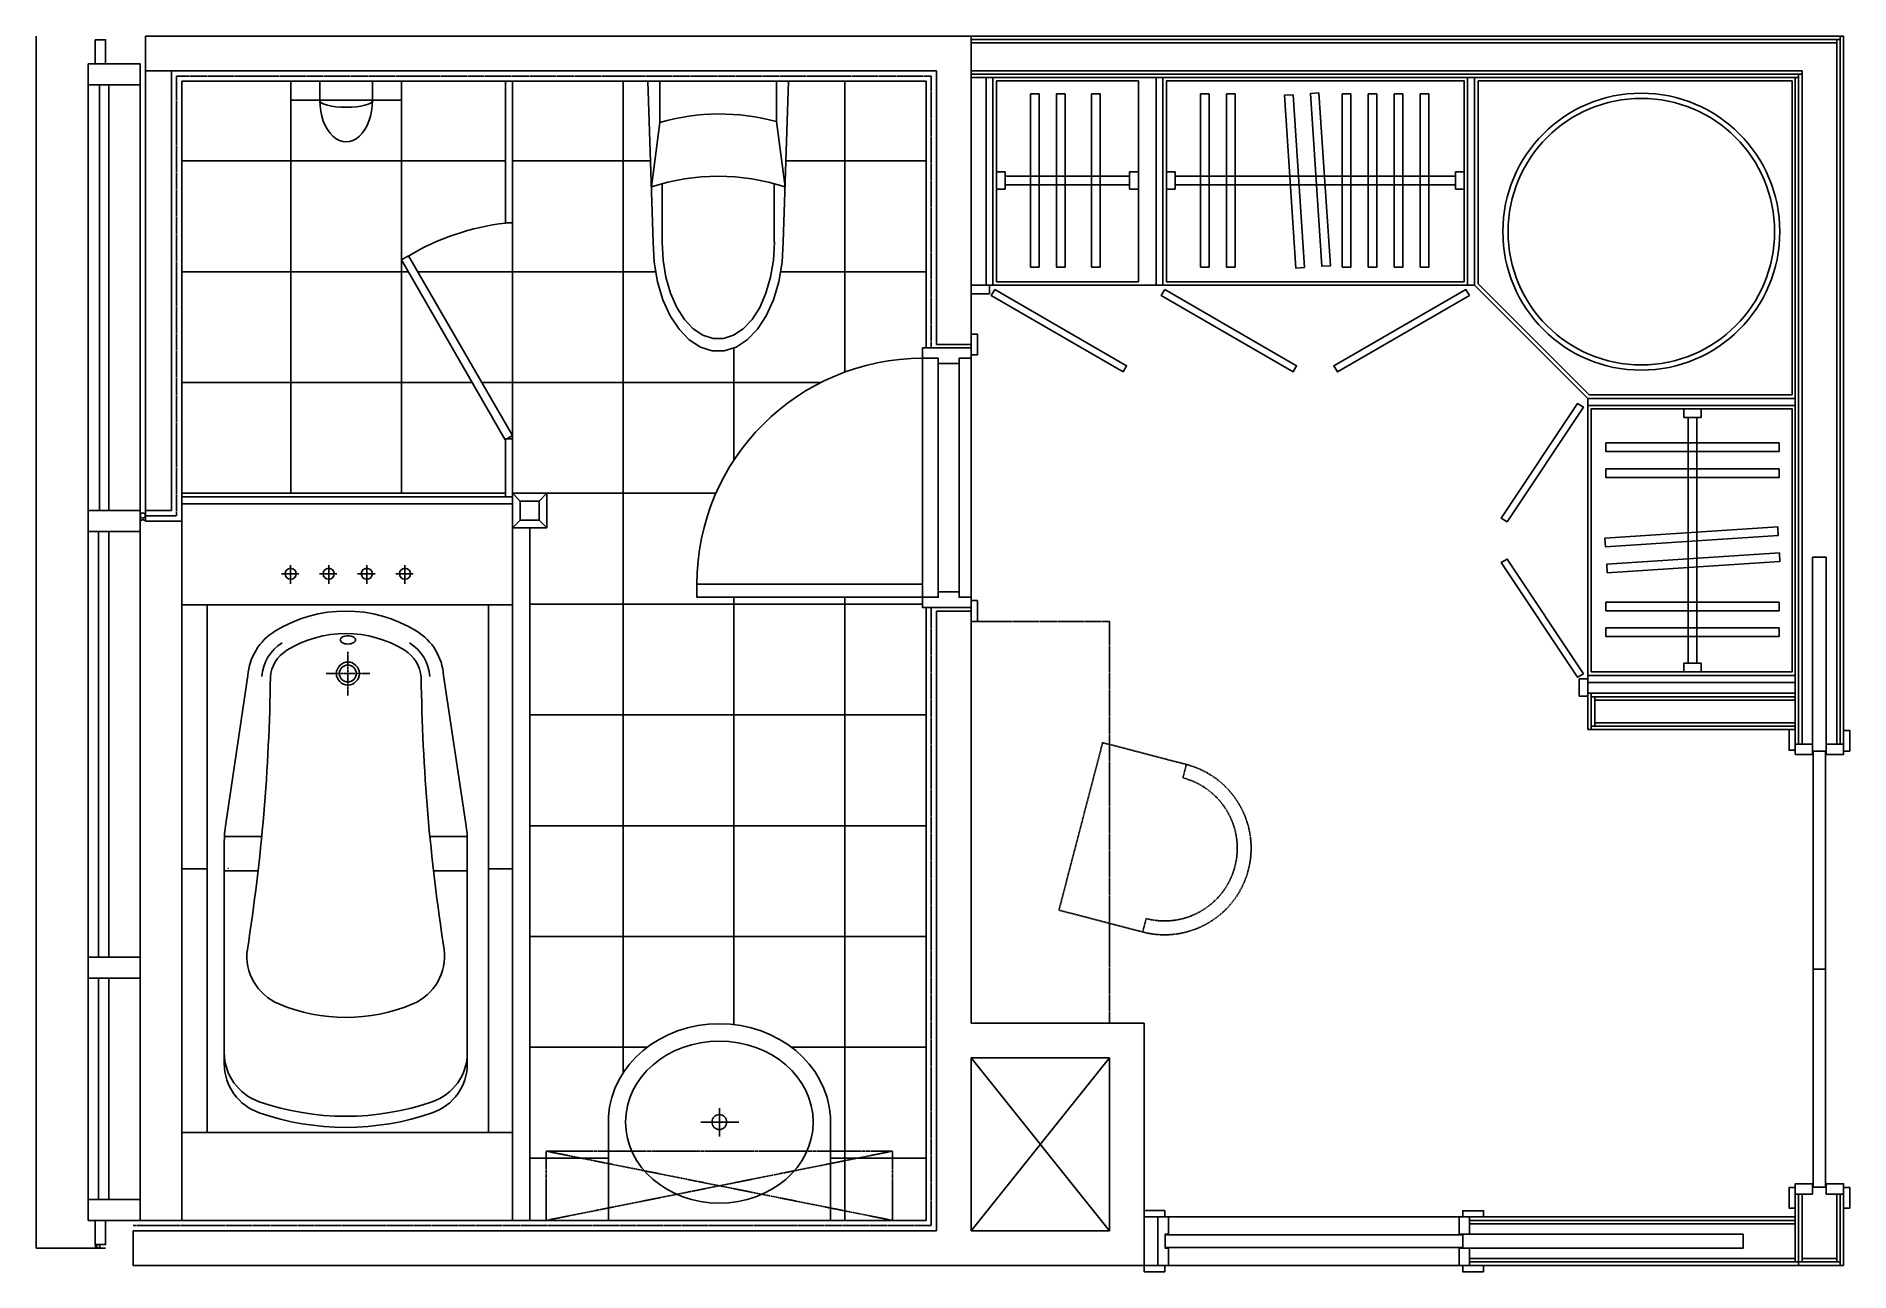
# Model space of a CAD drawing. Header units: millimetres. Extents: x -63219 to -57981, y -5908 to -2340.
import ezdxf

# ---------------------------------------------------------------- set-up
doc = ezdxf.new("R2010")
doc.units = ezdxf.units.MM
for name, pattern in [('CENTER', [8.4, 7, -0.7, 0, -0.7]), ('HID', [3, 2, -1]), ('HIDDEN', [2.5, 1.5, -1])]:
    doc.linetypes.add(name, pattern=pattern)
for name, color, linetype in [('BC', 6, 'Continuous'), ('DOO', 4, 'Continuous'), ('FIN', 6, 'Continuous'), ('FUR', 4, 'Continuous'), ('FURNITURE', 7, 'Continuous'), ('GYP', 7, 'Continuous'), ('H1', 6, 'HID'), ('MAT', 6, 'Continuous'), ('OPEN', 6, 'Continuous'), ('TILE', 9, 'Continuous'), ('W1', 3, 'Continuous'), ('W3', 7, 'Continuous'), ('WALL', 7, 'Continuous'), ('WIN', 4, 'Continuous')]:
    doc.layers.add(name, color=color, linetype=linetype)

# ---------------------------------------------------------------- blocks, each defined once
blk = doc.blocks.new('B-SHOWER')
for p, q in [((-76.2, 55), (-76.2, 0)), ((76.2, 55), (76.2, 0))]:
    blk.add_line(p, q)
blk.add_lwpolyline([(-160, 0), (160, 0), (160, 55), (-160, 55)], close=True)
at = {"extrusion": (2.56954e-55, -1.55557e-57, -1)}
for major_axis, ratio, start_param, end_param in [((0, 120), 0.634602, 4.712389, 7.853982), ((76.2, 0), 0.262632, 3.141593, 6.283185)]:
    blk.add_ellipse((0, 55), major_axis=major_axis, ratio=ratio, start_param=start_param, end_param=end_param, dxfattribs=at)
blk = doc.blocks.new('T-CP03')
at = {"layer": 'FUR'}
for p, q in [((-203, 0), (-187.8, 465)), ((-203, 0), (-187.8, 465)), ((-161.4, 465), (-161.4, 295.8)), ((-161.4, 465), (-161.4, 295.8)), ((162.2, 465), (162.2, 295.8)), ((162.2, 465), (162.2, 295.8)), ((203, 0), (187.8, 465)), ((203, 0), (187.8, 465)), ((-193, 305), (-168, 116)), ((-193, 305), (-168, 116)), ((193, 305), (168.4, 119)), ((193, 305), (168.4, 119)), ((-168, 116), (-168, 0)), ((-168, 116), (-168, 0)), ((168.4, 119), (168.4, 0)), ((168.4, 119), (168.4, 0)), ((-203, 0), (203, 0)), ((-203, 0), (203, 0))]:
    blk.add_line(p, q, dxfattribs=at)
at = {"layer": 'FUR', "extrusion": (0, 0, -1), "flags": 128}
for points in [[(187.8, 465), (184.6, 522.9), (175.1, 578.8), (159.7, 630.8), (138.8, 677.2), (113.2, 716.4), (83.7, 747), (51.4, 768), (17.3, 778.7), (-17.3, 778.7), (-51.4, 768), (-83.7, 747), (-113.2, 716.4), (-138.8, 677.2), (-159.7, 630.8), (-175.1, 578.8), (-184.6, 522.9), (-187.8, 465)], [(187.8, 465), (184.6, 522.9), (175.1, 578.8), (159.7, 630.8), (138.8, 677.2), (113.2, 716.4), (83.7, 747), (51.4, 768), (17.3, 778.7), (-17.3, 778.7), (-51.4, 768), (-83.7, 747), (-113.2, 716.4), (-138.8, 677.2), (-159.7, 630.8), (-175.1, 578.8), (-184.6, 522.9), (-187.8, 465)], [(162.2, 465), (159.5, 516.3), (151.3, 565.9), (137.9, 612), (119.9, 653.2), (97.8, 687.9), (72.3, 715), (44.4, 733.7), (15, 743.1), (-15, 743.1), (-44.4, 733.7), (-72.3, 715), (-97.8, 687.9), (-119.9, 653.2), (-137.9, 612), (-151.3, 565.9), (-159.5, 516.3), (-162.2, 465)], [(162.2, 465), (159.5, 516.3), (151.3, 565.9), (137.9, 612), (119.9, 653.2), (97.8, 687.9), (72.3, 715), (44.4, 733.7), (15, 743.1), (-15, 743.1), (-44.4, 733.7), (-72.3, 715), (-97.8, 687.9), (-119.9, 653.2), (-137.9, 612), (-151.3, 565.9), (-159.5, 516.3), (-162.2, 465)]]:
    blk.add_lwpolyline(points, dxfattribs=at)
at = {"layer": 'FUR'}
for centre, start, end in [((0, 897), 251.9408, 288.0592), ((0, 897), 251.9408, 288.0592), ((-5, 717), 254.8228, 286.1698), ((-5, 717), 254.8228, 286.1698)]:
    blk.add_arc(centre, 622.6, start, end, dxfattribs=at)
blk = doc.blocks.new('F-C01')
for p, q in [((-249.5, -208.7), (-249.5, 41.3)), ((-209.5, 41.3), (-249.5, 41.3)), ((250.5, 41.3), (210.5, 41.3)), ((250.5, 41.3), (250.5, -208.7)), ((250.5, -208.7), (-249.5, -208.7))]:
    blk.add_line(p, q)
for radius in [250, 210]:
    blk.add_arc((0.5, 41.3), radius, 0, 180)
blk = doc.blocks.new('T-LP05')
at = {"layer": 'FUR'}
for p, q in [((0, 324.3), (0, 242.2)), ((-320.5, 300), (-320.5, 0)), ((56.6, 284), (-53.2, 284)), ((320.5, 300), (320.5, 0)), ((-320.5, 0), (320.5, 0))]:
    blk.add_line(p, q, dxfattribs=at)
at = {"layer": 'FUR', "linetype": 'HIDDEN'}
for p, q in [((-500, 0), (-500, 200)), ((-500, 200), (500, 0)), ((500, 200), (-500, 0)), ((500, 200), (-500, 200)), ((500, 0), (500, 200)), ((-500, 0), (500, 0))]:
    blk.add_line(p, q, dxfattribs=at)
at = {"layer": 'FUR'}
blk.add_circle((0, 284), 21.5, dxfattribs=at)
at = {"layer": 'FUR', "extrusion": (0, 0, -1)}
blk.add_ellipse((0, 284), major_axis=(-321, 0), ratio=0.884735, start_param=6.339553, end_param=9.36841, dxfattribs=at)
blk.add_ellipse((0, 284), major_axis=(271, 0), ratio=0.863469, dxfattribs=at)

msp = doc.modelspace()

# ---------------------------------------------------------------- linework, layer by layer
at = {"layer": 'BC'}
for p, q in [((-60475.8, -2458.6), (-60475.8, -3058.6)), ((-60455.8, -2458.6), (-60455.8, -3058.6)), ((-59984.8, -2458.6), (-59984.8, -3058.6)), ((-59964.8, -2458.6), (-59964.8, -3058.6)), ((-59084.8, -2458.6), (-59084.8, -3058.6)), ((-59064.8, -2458.6), (-59064.8, -3058.6)), ((-60445.8, -2468.6), (-60445.8, -3048.6)), ((-60035.8, -2468.6), (-60445.8, -2468.6)), ((-60035.8, -3048.6), (-60035.8, -2468.6)), ((-58147.8, -2468.6), (-59054.8, -2468.6)), ((-59054.8, -2468.6), (-59054.8, -3054.4)), ((-58147.8, -3375.6), (-58147.8, -2468.6)), ((-60445.8, -2731), (-60420.8, -2731)), ((-60420.8, -2781), (-60420.8, -2731)), ((-60061.3, -2743.5), (-60420.8, -2743.5)), ((-60061.3, -2768.5), (-60420.8, -2768.5)), ((-60036.3, -2731), (-60061.3, -2731)), ((-60061.3, -2781), (-60061.3, -2731)), ((-59954.8, -2731), (-59929.8, -2731)), ((-59929.8, -2781), (-59929.8, -2731)), ((-59120.3, -2743.5), (-59929.8, -2743.5)), ((-59120.3, -2768.5), (-59929.8, -2768.5)), ((-59120.3, -2781), (-59120.3, -2731)), ((-59095.3, -2731), (-59120.3, -2731)), ((-60445.8, -2781), (-60420.8, -2781)), ((-60036.3, -2781), (-60061.3, -2781)), ((-59954.8, -2781), (-59929.8, -2781)), ((-59095.3, -2781), (-59120.3, -2781)), ((-59064.8, -3058.6), (-60518.8, -3058.6)), ((-60465.8, -3083.6), (-60518.8, -3083.6)), ((-60465.8, -3058.6), (-60465.8, -3083.6)), ((-60445.8, -3048.6), (-60035.8, -3048.6)), ((-58737.8, -3385.6), (-59064.8, -3058.6)), ((-59054.8, -3054.4), (-58733.7, -3375.6)), ((-58137.8, -3385.6), (-58737.8, -3385.6)), ((-58737.8, -3385.6), (-58737.8, -4245.6)), ((-58733.7, -3375.6), (-58147.8, -3375.6)), ((-58137.8, -3405.6), (-58737.8, -3405.6)), ((-58460.3, -3415.6), (-58460.3, -3440.6)), ((-58460.3, -3440.6), (-58410.3, -3440.6)), ((-58447.8, -4150.1), (-58447.8, -3440.6)), ((-58422.8, -4150.1), (-58422.8, -3440.6)), ((-58410.3, -3415.6), (-58410.3, -3440.6)), ((-58137.8, -4185.6), (-58737.8, -4185.6)), ((-58460.3, -4150.1), (-58410.3, -4150.1)), ((-58460.3, -4175.1), (-58460.3, -4150.1)), ((-58410.3, -4175.1), (-58410.3, -4150.1)), ((-58762.8, -4195.6), (-58762.8, -4245.6)), ((-58737.8, -4195.6), (-58762.8, -4195.6)), ((-58137.8, -4205.6), (-58737.8, -4205.6)), ((-58737.8, -4245.6), (-58762.8, -4245.6))]:
    msp.add_line(p, q, dxfattribs=at)
for points in [[(-60347.3, -3006), (-60322.3, -3006), (-60322.3, -2506), (-60347.3, -2506)], [(-60247.3, -3006), (-60247.3, -2506), (-60272.3, -2506), (-60272.3, -3006)], [(-60145.9, -3006), (-60170.9, -3006), (-60170.9, -2506), (-60145.9, -2506)], [(-59856.3, -2506), (-59856.3, -3006), (-59831.3, -3006), (-59831.3, -2506)], [(-59781.3, -2506), (-59756.3, -2506), (-59756.3, -3006), (-59781.3, -3006)], [(-59589, -2508.4), (-59556, -3007.3), (-59581, -3008.9), (-59614, -2510)], [(-59514.2, -2503.4), (-59539.1, -2505.1), (-59506.1, -3004), (-59481.2, -3002.3)], [(-59421.8, -2506), (-59446.8, -2506), (-59446.8, -3006), (-59421.8, -3006)], [(-59346.8, -2506), (-59371.8, -2506), (-59371.8, -3006), (-59346.8, -3006)], [(-59296.8, -3006), (-59271.8, -3006), (-59271.8, -2506), (-59296.8, -2506)], [(-59221.8, -3006), (-59196.8, -3006), (-59196.8, -2506), (-59221.8, -2506)], [(-60450.8, -3071.3), (-60460.8, -3088.6), (-60079.8, -3308.6), (-60069.8, -3291.3)], [(-59959.8, -3071.3), (-59969.8, -3088.6), (-59588.8, -3308.6), (-59578.8, -3291.3)], [(-59079.8, -3088.6), (-59089.8, -3071.3), (-59470.9, -3291.3), (-59460.9, -3308.6)], [(-58970.5, -3741.6), (-58750.5, -3410.6), (-58767.8, -3400.6), (-58987.8, -3731.6)], [(-58185.3, -3514.1), (-58185.3, -3539.1), (-58685.3, -3539.1), (-58685.3, -3514.1)], [(-58185.3, -3589.1), (-58685.3, -3589.1), (-58685.3, -3614.1), (-58185.3, -3614.1)], [(-58189.3, -3756.4), (-58688.2, -3789.4), (-58686.5, -3814.4), (-58187.6, -3781.4)], [(-58750.5, -4180.6), (-58767.8, -4190.6), (-58987.8, -3859.5), (-58970.5, -3849.5)], [(-58184.3, -3831.3), (-58182.7, -3856.2), (-58681.6, -3889.2), (-58683.2, -3864.3)], [(-58185.3, -3973.6), (-58685.3, -3973.6), (-58685.3, -3998.6), (-58185.3, -3998.6)], [(-58185.3, -4048.6), (-58685.3, -4048.6), (-58685.3, -4073.6), (-58185.3, -4073.6)]]:
    msp.add_lwpolyline(points, close=True, dxfattribs=at)
for points in [[(-59094.8, -3048.6), (-59094.8, -2468.6), (-59954.8, -2468.6), (-59954.8, -3048.6), (-59094.8, -3048.6)], [(-58727.8, -4175.6), (-58147.8, -4175.6), (-58147.8, -3415.6), (-58727.8, -3415.6), (-58727.8, -4175.6)]]:
    msp.add_lwpolyline(points, dxfattribs=at)
for radius in [400, 385]:
    msp.add_circle((-58583.1, -2903.9), radius, dxfattribs=at)
at = {"layer": 'DOO'}
for p, q in [((-63036.5, -3709.6), (-63036.5, -2479.6)), ((-63008.8, -3709.6), (-63008.8, -2479.6)), ((-60658.8, -3269.6), (-60658.8, -3959.6)), ((-60613.8, -3944.6), (-60613.8, -3284.6)), ((-60553.8, -3284.6), (-60553.8, -3944.6)), ((-60518.8, -3959.6), (-60518.8, -3259.6)), ((-58088.9, -3844.3), (-58048.9, -3844.3)), ((-58088.9, -4384), (-58088.9, -3844.3)), ((-58048.9, -3844.3), (-58048.9, -4384)), ((-59948.6, -5749.6), (-59109, -5749.6)), ((-59948.6, -5889.6), (-59109, -5889.6))]:
    msp.add_line(p, q, dxfattribs=at)
for points in [[(-60658.8, -3239.6), (-60658.8, -3269.6), (-60613.8, -3269.6), (-60613.8, -3284.6), (-60553.8, -3284.6), (-60553.8, -3269.6), (-60518.8, -3269.6), (-60518.8, -3239.6), (-60658.8, -3239.6)], [(-60658.8, -3959.6), (-60613.8, -3959.6), (-60613.8, -3944.6), (-60553.8, -3944.6), (-60553.8, -3959.6), (-60518.8, -3959.6), (-60518.8, -3989.6), (-60658.8, -3989.6), (-60658.8, -3959.6)], [(-59958.8, -5837.5), (-59098.9, -5837.5), (-59098.9, -5801.7), (-59958.8, -5801.7)], [(-59079.2, -5799.6), (-58289, -5799.6), (-58289, -5839.5), (-59079.2, -5839.6)]]:
    msp.add_lwpolyline(points, dxfattribs=at)
for points in [[(-60500.6, -3259.6), (-60500.6, -3199.5), (-60518.8, -3199.5), (-60518.8, -3259.6)], [(-60658.8, -3959.6), (-60658.8, -3921.6), (-61310.8, -3921.6), (-61310.8, -3959.6)], [(-60500.6, -4029.7), (-60500.6, -3969.6), (-60518.8, -3969.6), (-60518.8, -4029.7)], [(-58138.8, -4401.7), (-58138.8, -4342.1), (-58156.4, -4342.1), (-58156.4, -4401.7)], [(-57981.2, -4404.2), (-57981.2, -4344.6), (-57998.8, -4344.6), (-57998.8, -4404.2)], [(-58138.8, -4414.3), (-58138.8, -4384), (-58088.9, -4384), (-58088.9, -4414.3)], [(-57998.8, -4414.3), (-57998.8, -4384), (-58049.1, -4384), (-58049.1, -4414.3)], [(-58051.1, -4404.5), (-58051.1, -5034.2), (-58086.9, -5034.2), (-58086.9, -4404.5)], [(-58051.1, -5664), (-58051.1, -5034.2), (-58086.9, -5034.2), (-58086.9, -5664)], [(-58088.4, -5684), (-58088.4, -5653.7), (-58138.8, -5653.7), (-58138.8, -5684)], [(-57998.8, -5684), (-57998.8, -5653.7), (-58049.1, -5653.7), (-58049.1, -5684)], [(-58138.8, -5723.9), (-58138.8, -5664.3), (-58156.4, -5664.3), (-58156.4, -5723.9)], [(-57981.2, -5723.9), (-57981.2, -5664.3), (-57998.8, -5664.3), (-57998.8, -5723.9)], [(-59959, -5731.3), (-59959, -5749.6), (-60018.8, -5749.6), (-60018.8, -5731.3)], [(-59948.6, -5749.6), (-59979.2, -5749.6), (-59979.2, -5889.6), (-59948.6, -5889.6), (-59948.6, -5839.5), (-59958.8, -5839.5), (-59958.8, -5799.7), (-59948.6, -5799.7)], [(-59079.2, -5799.6), (-59079.2, -5749.6), (-59109, -5749.6), (-59109, -5799.6)], [(-59099.1, -5749.6), (-59099.1, -5731.5), (-59038.6, -5731.5), (-59038.6, -5749.6)], [(-59079.2, -5889.6), (-59079.2, -5839.6), (-59109, -5839.6), (-59109, -5889.6)], [(-59959, -5907.8), (-59959, -5889.6), (-60018.8, -5889.6), (-60018.8, -5907.8)], [(-59038.6, -5907.7), (-59038.6, -5889.6), (-59099.1, -5889.6), (-59099.1, -5907.7)]]:
    msp.add_lwpolyline(points, close=True, dxfattribs=at)
msp.add_arc((-60658.8, -3921.6), 652, 90, 180, dxfattribs=at)
at = {"layer": 'FIN'}
for p, q in [((-60648.8, -2469.6), (-62798.8, -2469.6)), ((-62798.7, -3739.6), (-62798.7, -2469.6)), ((-60648.8, -2469.6), (-60648.8, -3239.6)), ((-62903.7, -3739.6), (-62903.7, -3709.6)), ((-62903.7, -3739.6), (-62798.7, -3739.6)), ((-60648.8, -3989.6), (-60648.8, -5759.6)), ((-62918.8, -5759.6), (-60648.8, -5759.6))]:
    msp.add_line(p, q, dxfattribs=at)
at = {"layer": 'FUR', "color": 4}
for p, q in [((-61863.8, -2878.9), (-61863.8, -2469.6)), ((-61843.8, -2878.9), (-61843.8, -2469.6)), ((-61863.8, -2878.9), (-61843.8, -2878.9)), ((-62143.4, -2973.7), (-62164.2, -2985.7)), ((-61843.8, -3492.6), (-62143.4, -2973.7)), ((-61864.3, -3505.1), (-62164.2, -2985.7)), ((-61843.8, -3492.6), (-61864.3, -3505.1)), ((-61863.8, -3502.4), (-61863.8, -3669.6)), ((-61863.8, -3502.4), (-61843.8, -3502.4)), ((-61843.8, -3502.4), (-61843.8, -3669.6)), ((-62798.8, -3669.6), (-61843.8, -3669.6)), ((-62798.8, -3689.6), (-61843.8, -3689.6))]:
    msp.add_line(p, q, dxfattribs=at)
at = {"layer": 'FUR'}
for p, q in [((-62798.8, -3659.6), (-61863.8, -3659.6)), ((-61843.8, -3659.6), (-61843.8, -5759.6)), ((-62798.8, -5759.6), (-62798.8, -3739.6)), ((-62484.1, -3921.3), (-62484.1, -3867.5)), ((-62374.1, -3921.3), (-62374.1, -3867.5)), ((-62264.1, -3921.3), (-62264.1, -3867.5)), ((-62154.1, -3921.3), (-62154.1, -3867.5)), ((-62510.7, -3892), (-62460.3, -3892)), ((-62400.7, -3892), (-62350.3, -3892)), ((-62290.7, -3892), (-62240.3, -3892)), ((-62180.7, -3892), (-62130.3, -3892)), ((-62798.8, -3982), (-61843.8, -3982)), ((-62724.8, -5506), (-62724.8, -3982)), ((-61912.8, -3982), (-61912.8, -5506)), ((-62670.4, -4607.5), (-62607.4, -4186)), ((-61979.2, -4607.5), (-62042.2, -4186)), ((-62675.7, -4650.6), (-62567.7, -4650.6)), ((-61973.9, -4650.6), (-62082, -4650.6)), ((-62675.7, -4663.6), (-62675.7, -5307.1)), ((-61973.9, -4663.6), (-61973.9, -5307.1)), ((-62724.8, -4744), (-62798.8, -4744)), ((-62675.7, -4750.1), (-62578.2, -4750.1)), ((-61973.9, -4750.1), (-62071.5, -4750.1)), ((-61912.8, -4744), (-61843.8, -4744)), ((-62798.8, -5506), (-61843.8, -5506))]:
    msp.add_line(p, q, dxfattribs=at)
at = {"layer": 'FUR', "linetype": 'CENTER'}
for p, q in [((-62318.8, -4243.3), (-62318.8, -4117.1)), ((-62381.9, -4180.2), (-62255.7, -4180.2))]:
    msp.add_line(p, q, dxfattribs=at)
at = {"layer": 'FUR'}
msp.add_lwpolyline([(-62340.9, -4083, -0.165387), (-62339.5, -4078.9, -0.10568), (-62334.4, -4074.6, -0.068742), (-62327.7, -4072.1, -0.054927), (-62318.8, -4071.1, -0.054927), (-62309.9, -4072.1, -0.068742), (-62303.2, -4074.6, -0.10568), (-62298.2, -4078.9, -0.165387), (-62296.8, -4083, -0.165387), (-62298.2, -4087.1, -0.10568), (-62303.2, -4091.4, -0.068742), (-62309.9, -4093.9, -0.054927), (-62318.8, -4094.9, -0.054927), (-62327.7, -4093.9, -0.068742), (-62334.4, -4091.4, -0.10568), (-62339.5, -4087.1, -0.165387)], format="xyb", close=True, dxfattribs=at)
for centre, radius in [((-62484.1, -3892), 16), ((-62374.1, -3892), 16), ((-62264.1, -3892), 16), ((-62154.1, -3892), 16), ((-62318.8, -4180.2), 33.1), ((-62318.8, -4180.2), 24.3)]:
    msp.add_circle(centre, radius, dxfattribs=at)
at = {"layer": 'FUR', "color": 4}
msp.add_arc((-61782.1, -3577.8), 703.6, 96.6703, 120.8838, dxfattribs=at)
at = {"layer": 'FUR'}
for centre, radius, start, end in [((-62324.8, -4389), 389.4, 58.2648, 121.7352), ((-62442.9, -4198.1), 165, 121.7352, 175.7839), ((-62324.8, -4389), 324.4, 58.2648, 121.7352), ((-62206.8, -4198.1), 165, 4.2161, 58.2648), ((-62442.9, -4198.1), 125, 121.7352, 175.7839), ((-62442.9, -4198.1), 100, 121.7352, 175.7839), ((-62206.8, -4198.1), 100, 4.2161, 58.2648), ((-62206.8, -4198.1), 125, 4.2161, 58.2648), ((-68023.1, -4123), 5480.9, 351.0348, 359.2913), ((-56626.6, -4123), 5480.9, 180.7087, 188.9652), ((-62375.7, -4663.6), 300, 169.2199, 180), ((-62273.9, -4663.6), 300, 0, 10.7801), ((-62638.1, -4741.2), 26.5, 180, 183.8141), ((-62460.4, -4996), 150, 172.7469, 247.2627), ((-62189.3, -4996), 150, 292.7373, 7.2531), ((-62324.8, -4672.6), 500.6, 247.2627, 292.7373), ((-62525.7, -5275.1), 150, 180, 250.9579), ((-62123.9, -5275.1), 150, 289.0421, 0), ((-62525.7, -5307.1), 150, 180, 250.9579), ((-62123.9, -5307.1), 150, 289.0421, 0), ((-62324.8, -4693.1), 765.7, 250.9579, 289.0421), ((-62324.8, -4725.1), 765.7, 250.9579, 289.0421)]:
    msp.add_arc(centre, radius, start, end, dxfattribs=at)
at = {"layer": 'GYP'}
for p, q in [((-57998.8, -2339.6), (-60518.8, -2339.6)), ((-58008.8, -2349.1), (-60518.8, -2349.1)), ((-58018.8, -4384), (-58018.8, -2349.1)), ((-58008.8, -4384), (-58008.8, -2339.6)), ((-57998.8, -4384), (-57998.8, -2339.6)), ((-58018.8, -2358.6), (-60518.8, -2358.6)), ((-60518.8, -2439.6), (-58118.8, -2439.6)), ((-60518.8, -2449.1), (-58118.8, -2449.1)), ((-60518.8, -2458.6), (-58128.8, -2458.6)), ((-58138.8, -4384), (-58138.8, -2458.6)), ((-58128.8, -4384), (-58128.8, -2449.1)), ((-58118.8, -4384), (-58118.8, -2439.6)), ((-58737.8, -4342.1), (-58737.8, -4237.1)), ((-58138.8, -4237.1), (-58737.8, -4237.1)), ((-58727.8, -4342.1), (-58727.8, -4237.1)), ((-58138.8, -4247.1), (-58727.8, -4247.1)), ((-58717.8, -4332.1), (-58717.8, -4247.1)), ((-58138.8, -4257.1), (-58717.8, -4257.1)), ((-58737.8, -4342.1), (-58138.8, -4342.1)), ((-58727.8, -4332.1), (-58138.8, -4332.1)), ((-58717.8, -4322.1), (-58138.8, -4322.1)), ((-58138.8, -5684.4), (-58138.8, -5879.6)), ((-58128.8, -5684.4), (-58128.8, -5889.6)), ((-58118.8, -5684.4), (-58118.8, -5879.6)), ((-58018.8, -5684.4), (-58018.8, -5879.6)), ((-58008.8, -5684.4), (-58008.8, -5889.6)), ((-57998.8, -5684.4), (-57998.8, -5889.6)), ((-58138.8, -5749.6), (-59079.2, -5749.6)), ((-58138.8, -5759.6), (-59079.2, -5759.6)), ((-58138.8, -5769.6), (-59079.2, -5769.6)), ((-58138.8, -5869.6), (-59079.2, -5869.6)), ((-58008.8, -5879.6), (-59079.2, -5879.6)), ((-57998.8, -5889.6), (-59079.2, -5889.6)), ((-58018.8, -5869.6), (-58118.8, -5869.6))]:
    msp.add_line(p, q, dxfattribs=at)
at = {"layer": 'H1'}
for p, q in [((-62813.7, -3724.6), (-62813.7, -2454.6)), ((-60633.8, -2454.6), (-62813.7, -2454.6)), ((-60633.8, -2454.6), (-60633.8, -3239.6)), ((-62903.7, -3724.6), (-62813.7, -3724.6)), ((-60633.8, -3989.6), (-60633.8, -5774.6)), ((-60518.8, -4029.7), (-60118.8, -4029.7)), ((-60118.8, -4029.7), (-60118.8, -5189.6)), ((-62938.8, -5774.6), (-60633.8, -5774.6))]:
    msp.add_line(p, q, dxfattribs=at)
at = {"layer": 'MAT'}
for centre, radius in [((-62911.2, -3723.6), 7.5), ((-63040.2, -5834.6), 5)]:
    msp.add_circle(centre, radius, dxfattribs=at)
for centre, radius, start, end in [((-62911.2, -3746.7), 10.3, 43.4246, 136.5754), ((-63057.5, -5834.6), 10, 330, 30)]:
    msp.add_arc(centre, radius, start, end, dxfattribs=at)
at = {"layer": 'OPEN'}
for p, q in [((-60118.8, -5289.6), (-60518.8, -5789.6)), ((-60118.8, -5789.6), (-60518.8, -5289.6))]:
    msp.add_line(p, q, dxfattribs=at)
at = {"layer": 'TILE', "color": 9}
for p, q in [((-62483.8, -2469.6), (-62483.8, -3659.6)), ((-62163.8, -2469.6), (-62163.8, -3659.6)), ((-61843.8, -2469.6), (-61843.8, -3659.6)), ((-61523.8, -2469.6), (-61523.8, -5333.5)), ((-60883.8, -2469.6), (-60883.8, -3309.6)), ((-61203.8, -3239.4), (-61203.8, -3563.7)), ((-61203.8, -3959.6), (-61203.8, -5194)), ((-60883.8, -3959.6), (-60883.8, -5759.6))]:
    msp.add_line(p, q, dxfattribs=at)
at = {"layer": 'TILE'}
for p, q in [((-62798.8, -2699.6), (-61863.8, -2699.6)), ((-61843.8, -2699.6), (-61444.7, -2699.6)), ((-61053.7, -2699.6), (-60648.8, -2699.6)), ((-62798.8, -3019.6), (-62144.6, -3019.6)), ((-62116.9, -3019.6), (-61429.2, -3019.6)), ((-61069.2, -3019.6), (-60648.8, -3019.6)), ((-62798.8, -3339.6), (-61959.9, -3339.6)), ((-61932.2, -3339.6), (-60952.7, -3339.6)), ((-61843.8, -3759.6), (-61843.8, -3659.6)), ((-61843.8, -3659.6), (-61821.2, -3682.2)), ((-61843.8, -3659.6), (-61743.8, -3659.6)), ((-61743.8, -3659.6), (-61766.4, -3682.2)), ((-61743.8, -3759.6), (-61743.8, -3659.6)), ((-61743.8, -3659.6), (-61255.9, -3659.6)), ((-61821.2, -3737), (-61821.2, -3682.2)), ((-61821.2, -3682.2), (-61766.4, -3682.2)), ((-61766.4, -3682.2), (-61766.4, -3737)), ((-61821.2, -3737), (-61843.8, -3759.6)), ((-61843.8, -3759.6), (-61743.8, -3759.6)), ((-61821.2, -3737), (-61766.4, -3737)), ((-61793.8, -3759.6), (-61793.8, -5759.6)), ((-61766.4, -3737), (-61743.8, -3759.6)), ((-61793.8, -3979.6), (-60658.8, -3979.6)), ((-61793.8, -4299.6), (-60648.8, -4299.6)), ((-61793.8, -4619.6), (-60648.8, -4619.6)), ((-61793.8, -4939.6), (-60648.8, -4939.6)), ((-61793.8, -5259.6), (-61454.3, -5259.6)), ((-61037.5, -5259.6), (-60648.8, -5259.6)), ((-61793.8, -5579.6), (-61566.4, -5579.6)), ((-60925.4, -5579.6), (-60648.8, -5579.6))]:
    msp.add_line(p, q, dxfattribs=at)
at = {"layer": 'W1'}
msp.add_line((-63018.8, -5839.6), (-63218.8, -5839.6), dxfattribs=at)
at = {"layer": 'W3'}
for p in [(-62903.7, -2339.6), (-61588.8, -2439.6)]:
    msp.add_line(p, (-62903.7, -2439.6), dxfattribs=at)
at = {"layer": 'WALL'}
for p, q in [((-60518.8, -2339.6), (-62903.7, -2339.6)), ((-60518.8, -2339.6), (-60518.8, -3229.6)), ((-62903.6, -3709.6), (-62903.7, -2439.6)), ((-62828.7, -2439.6), (-62903.7, -2439.6)), ((-62828.7, -3709.6), (-62828.7, -2439.6)), ((-60618.8, -2439.6), (-61588.8, -2439.6)), ((-60618.8, -2439.6), (-60618.8, -3229.6)), ((-60618.8, -3229.6), (-60518.8, -3229.6)), ((-62903.6, -3709.6), (-62828.7, -3709.6)), ((-60618.8, -3999.6), (-60518.8, -3999.6)), ((-60618.8, -3999.6), (-60618.8, -5789.6)), ((-60518.8, -3999.6), (-60518.8, -5189.6)), ((-60518.8, -5189.6), (-60018.8, -5189.6)), ((-60018.8, -5889.6), (-60018.8, -5189.6)), ((-60518.8, -5289.6), (-60118.8, -5289.6)), ((-60518.8, -5289.6), (-60518.8, -5789.6)), ((-60118.8, -5789.6), (-60118.8, -5289.6)), ((-62938.8, -5889.6), (-62938.8, -5789.6)), ((-62938.8, -5789.6), (-60618.8, -5789.6)), ((-61732.1, -5789.6), (-60618.7, -5789.6)), ((-60118.8, -5789.6), (-60518.7, -5789.6)), ((-62938.8, -5889.6), (-60018.8, -5889.6))]:
    msp.add_line(p, q, dxfattribs=at)
at = {"layer": 'WIN'}
for p, q in [((-63218.8, -5839.6), (-63218.8, -2339.6)), ((-63068.8, -2429.6), (-63068.8, -5699.6)), ((-62918.8, -5699.6), (-62918.8, -2429.6)), ((-63038.8, -3769.6), (-63038.8, -4999.6)), ((-63008.8, -3769.6), (-63008.8, -4999.6)), ((-63038.8, -5059.6), (-63038.8, -5699.6)), ((-63008.8, -5059.6), (-63008.8, -5699.6))]:
    msp.add_line(p, q, dxfattribs=at)
at = {"layer": 'WIN', "color": 7}
for points in [[(-63048.8, -2349.6), (-63048.8, -2419.6), (-63018.8, -2419.6), (-63018.8, -2349.6)], [(-62918.8, -2419.6), (-63068.8, -2419.6), (-63068.8, -2479.6), (-62918.8, -2479.6)], [(-62918.8, -3709.6), (-63068.8, -3709.6), (-63068.8, -3769.6), (-62918.8, -3769.6)], [(-62918.8, -4999.6), (-63068.8, -4999.6), (-63068.8, -5059.6), (-62918.8, -5059.6)], [(-62918.8, -5759.6), (-63068.8, -5759.6), (-63068.8, -5699.6), (-62918.8, -5699.6)], [(-63048.8, -5829.6), (-63048.8, -5759.6), (-63018.8, -5759.6), (-63018.8, -5829.6)]]:
    msp.add_lwpolyline(points, close=True, dxfattribs=at)

# ---------------------------------------------------------------- block references
at = {"layer": 'DOO', "rotation": 180}
msp.add_blockref('B-SHOWER', (-62323.8, -2469.6), dxfattribs=at)
at = {"layer": 'FUR', "rotation": 180}
msp.add_blockref('T-CP03', (-61249.2, -2469.6), dxfattribs=at)
at = {"layer": 'FURNITURE'}
msp.add_blockref('T-LP05', (-61245.9, -5759.6), dxfattribs=at)
at = {"layer": 'H1', "rotation": 255.3838774645853}
msp.add_blockref('F-C01', (-60000, -4673.8), dxfattribs=at)

doc.saveas('drawing.dxf')
